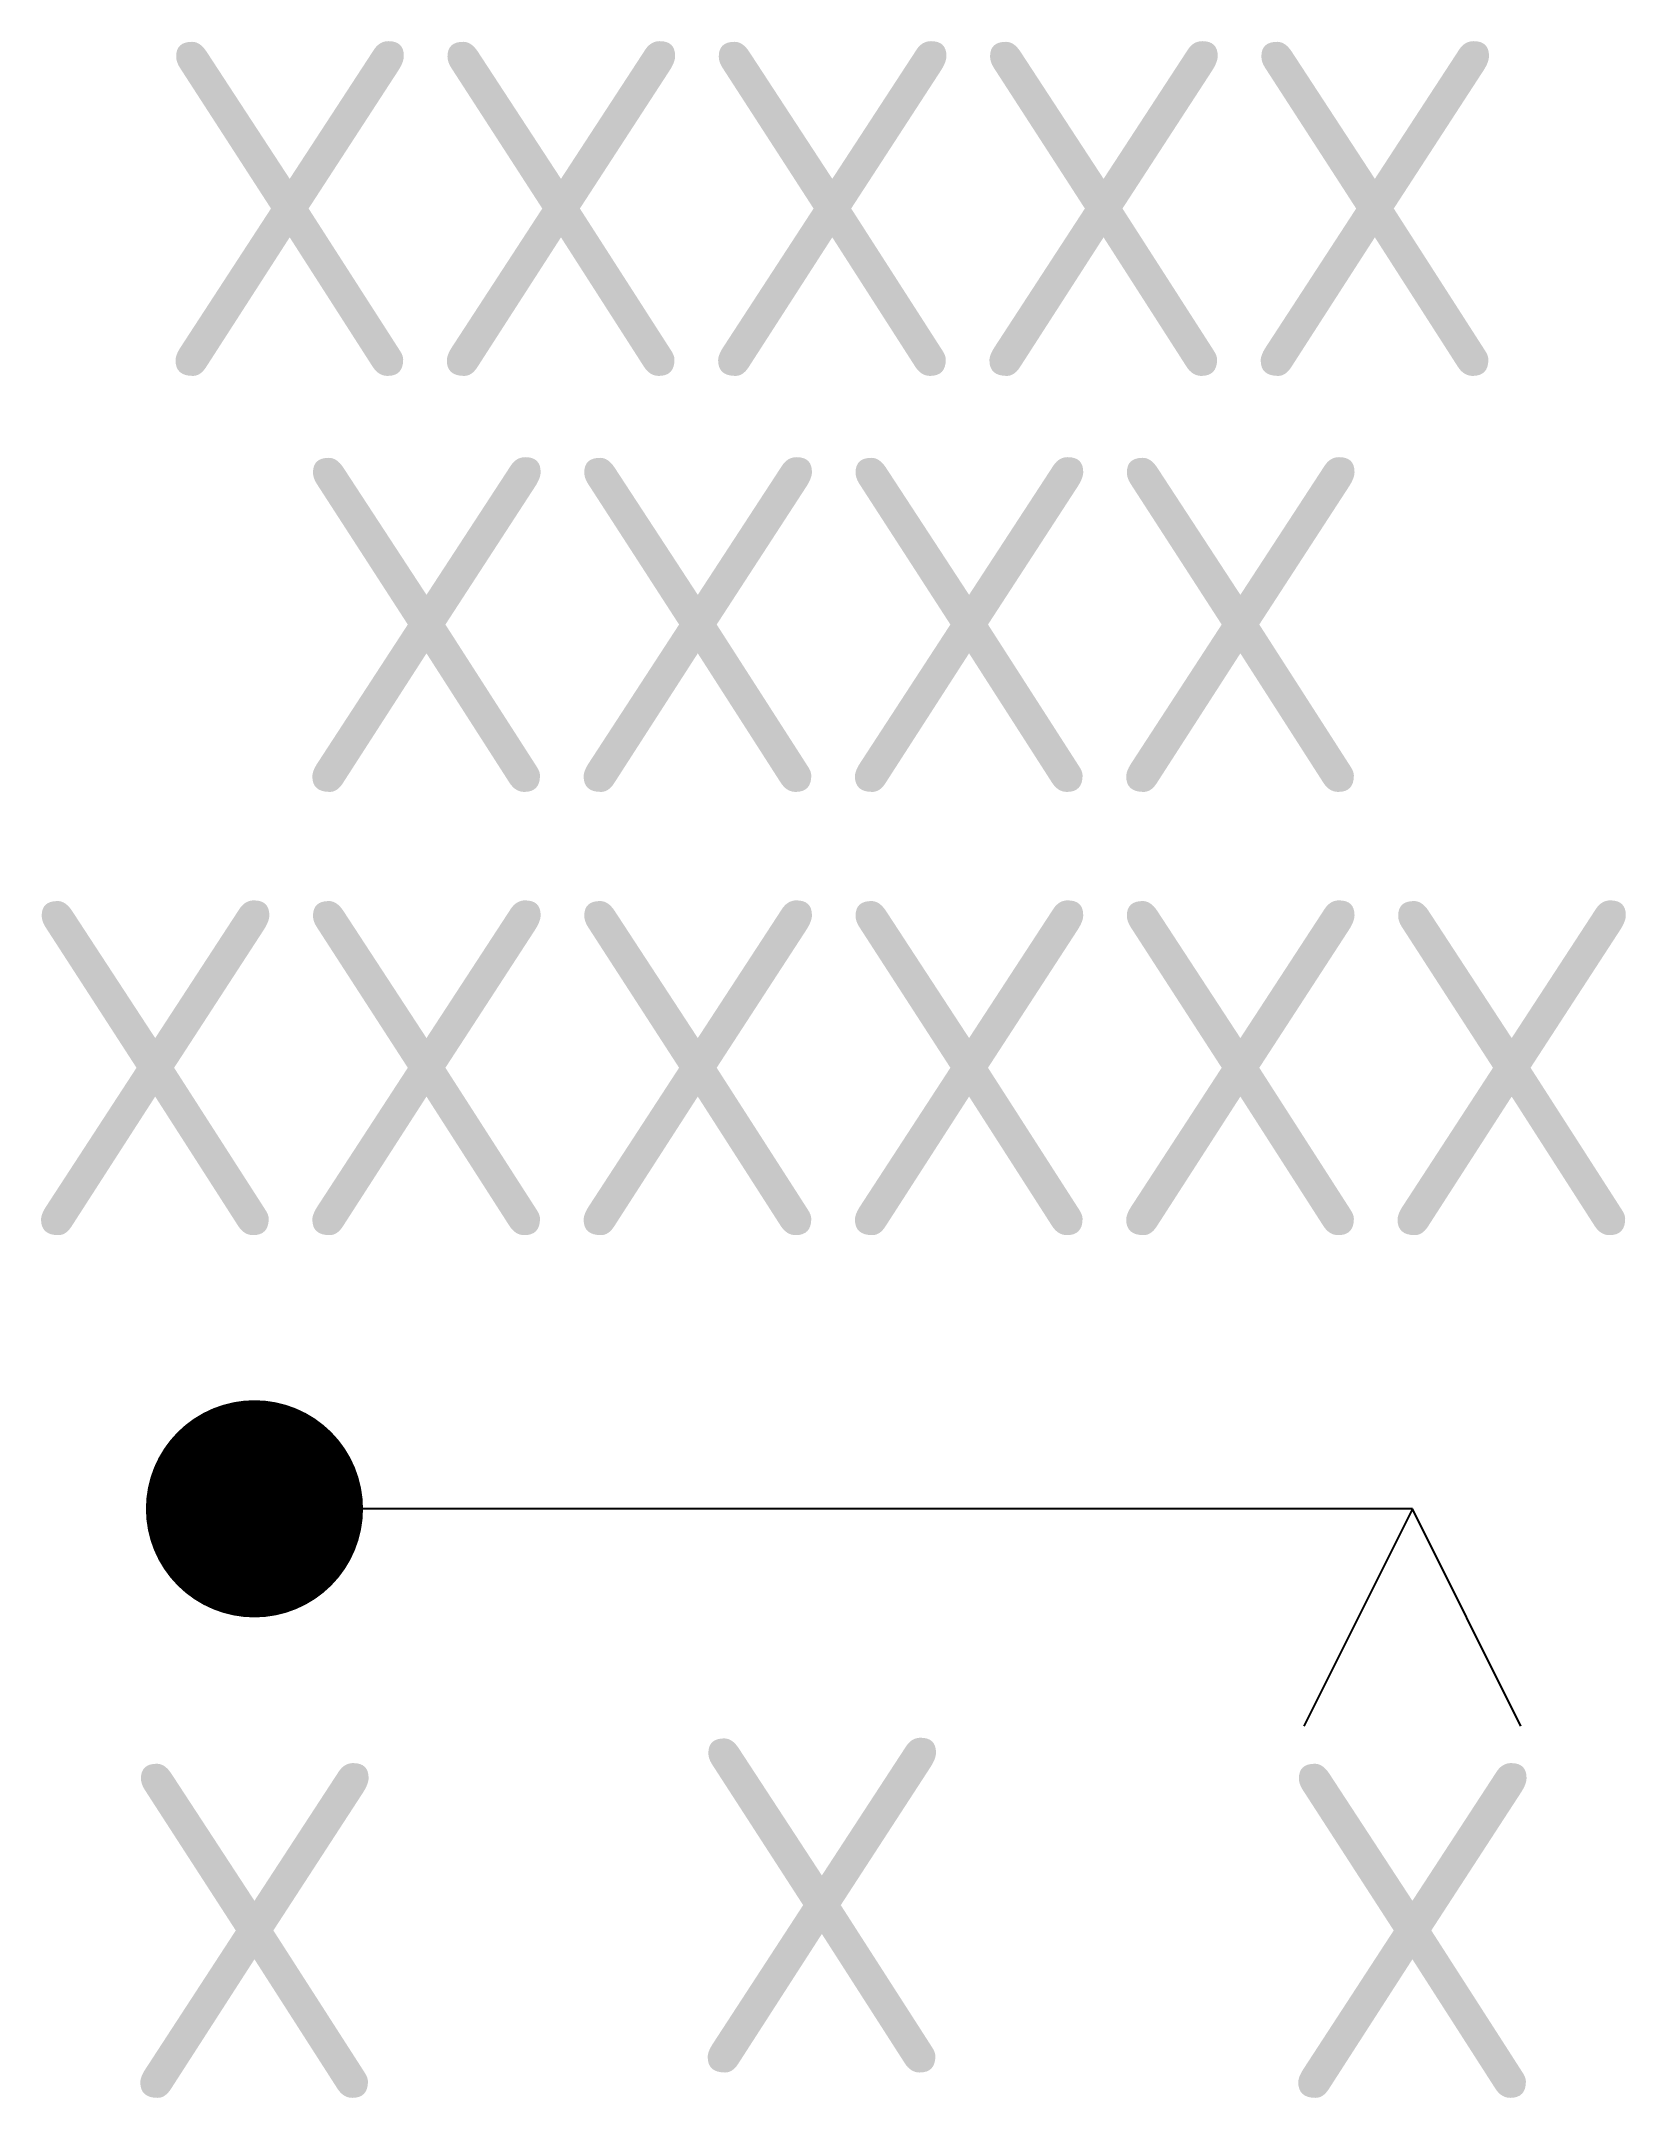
# Model space of a CAD drawing. Header units: millimetres. Extents: x 62.7 to 73.9, y 265.3 to 279.8.
import ezdxf
from ezdxf.enums import TextEntityAlignment as Align

# ---------------------------------------------------------------- set-up
doc = ezdxf.new("R2010")
doc.units = ezdxf.units.MM
doc.styles.add('ISOCP', font='isocp.shx')

# ---------------------------------------------------------------- blocks, each defined once
blk = doc.blocks.new('Back_Contact')
at = {"color": 0}
for p, q in [((8, 0), (7.25, -1.5)), ((8.75, -1.5), (8, 0))]:
    blk.add_line(p, q, dxfattribs=at)
at = {"color": 0, "const_width": 0.75}
blk.add_lwpolyline([(-0.375, 0, 1), (0.375, 0, 1)], format="xyb", close=True, dxfattribs=at)
at = {"color": 0}
blk.add_lwpolyline([(8, 0), (0, 0)], dxfattribs=at)
at = {"style": 'ISOCP'}
for tag, p in [('R(POS)', (3.992, 8.98)), ('S_NAME', (4, 6.107)), ('R_NAME', (4, 3.046)), ('C', (3.92, -2.737))]:
    blk.add_attdef(tag, text='', height=2.312, dxfattribs=at).set_placement(p, align=Align.MIDDLE_CENTER)
at = {"color": 0, "style": 'ISOCP'}
for tag, p in [('A', (0, -1.756)), ('B', (8, -1.756))]:
    blk.add_attdef(tag, text='', height=2.312, dxfattribs=at).set_placement(p, align=Align.TOP_CENTER)
at = {"style": 'ISOCP', "flags": 5}
for tag, p in [('WIRING', (3.943, -5.932)), ('DOC', (4.245, -9.665))]:
    blk.add_attdef(tag, text='', height=2, dxfattribs=at).set_placement(p, align=Align.MIDDLE_CENTER)

msp = doc.modelspace()

# ---------------------------------------------------------------- block references
at = {"xscale": 1.024762559949282, "yscale": 1.024762559949282, "zscale": 1.024762559949282}
msp.add_blockref('Back_Contact', (64.2, 269.46), dxfattribs=at).add_auto_attribs({'S_NAME': 'XXXX', 'R_NAME': 'XXXXXX', 'A': 'X', 'B': 'X', 'C': 'X', 'R(POS)': 'XXXXX'})

doc.saveas('drawing.dxf')
